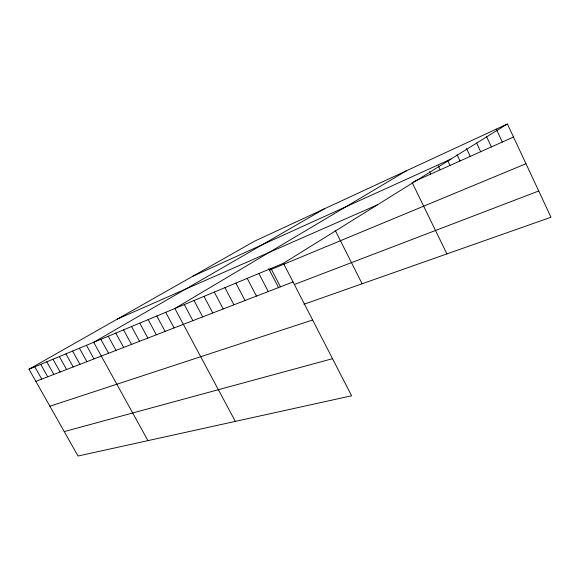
<?xml version="1.0" encoding="UTF-8"?>
<svg xmlns="http://www.w3.org/2000/svg" width="580" height="580" viewBox="0 0 580 580"><rect width="100%" height="100%" fill="white"/><g stroke="black" fill="none" stroke-linecap="round" stroke-linejoin="round"><path stroke-width="0.87" d="M283.453 263.284L351.589 395.785L78.032 456.025L29 369.228L283.453 263.284L507.384 123.975L551 217.239L303.949 304.268M406.413 170.781L174.87 308.495L235.335 421.385M324.38 208.807L93.684 342.294L147.951 440.626M29 369.228L254.533 241.193L507.384 123.975M192.77 276.254L450.964 159.072M413.613 181.721L513.496 137.04M117.283 319.109L377.217 204.957M269.504 270.149L525.98 163.734M35.866 381.379L293.052 281.952M294.633 284.388L538.726 191.001M49.894 406.217L312.613 319.986M64.235 431.592L332.514 358.687M40.716 364.349L47.719 376.797M34.793 366.814L41.724 379.117M52.997 359.238L60.146 371.99M46.784 361.826L53.86 374.426M65.888 353.865L73.189 366.951M59.37 356.584L66.584 369.504M72.58 351.081L79.946 364.334M86.463 345.303L93.996 358.904M79.431 348.232L86.884 361.659M108.235 336.24L116.007 350.392M100.869 339.307L108.554 353.278M115.804 333.087L123.656 347.442M123.569 329.853L131.508 344.404M139.737 323.125L147.849 338.089M131.544 326.533L139.57 341.286M148.154 319.616L156.361 334.798M156.81 316.013L165.112 331.412M165.706 312.308L174.109 327.939M184.295 304.572L192.886 320.675M194.003 300.527L202.695 316.883M204 296.365L212.802 312.975M214.31 292.074L223.213 308.951M224.931 287.651L233.95 304.797M235.9 283.083L245.028 300.52M247.21 278.371L256.454 296.097M258.898 273.506L268.257 291.537M270.969 268.482L280.452 286.825M268.757 268.707L278.661 287.854M335.255 230.412L362.108 283.779M412.083 182.41L446.912 253.91M429.504 171.724L430.65 174.101M438.306 165.807L440.235 169.817M447.688 160.566L450.022 165.438M457.084 154.809L460.027 160.957M466.545 148.603L470.25 156.382M476.593 143.05L480.697 151.713M486.497 136.576L491.383 146.928M496.248 129.137L502.316 142.042"/></g></svg>
